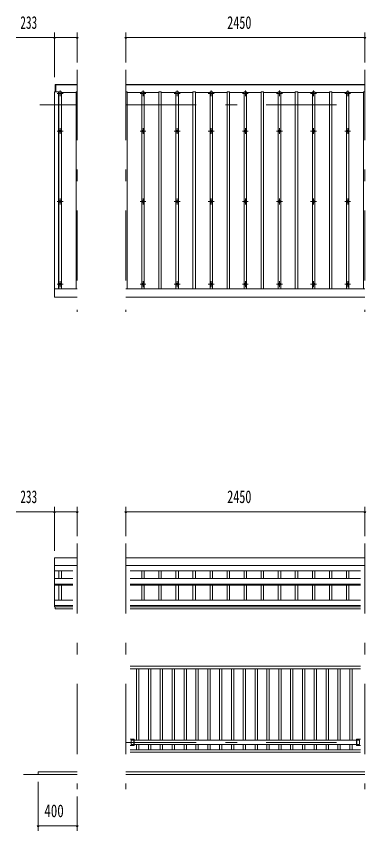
# Model space of a CAD drawing. Units: millimetres, scale not verified. Extents: x -26655 to 26659, y -10500 to 10500.
# Drawn here: x -19243 to -15658, y 1220 to 9567 of the extents above; entities that cross this region are included whole.
import ezdxf
from ezdxf.enums import TextEntityAlignment as Align

# ---------------------------------------------------------------- set-up
doc = ezdxf.new("R2010")
doc.units = ezdxf.units.MM
doc.header["$LTSCALE"] = 60
doc.linetypes.add('USER3', pattern=[24, 12, -5, 2, -5])
for name, color, linetype, lineweight in [('0-2_1-05BOLD', 7, 'Continuous', 18), ('0-3_1-25CENTER', 3, 'USER3', 18), ('0-4_1-45THIN', 4, 'Continuous', 18), ('0-5_1-55DIM', 3, 'Continuous', 18)]:
    doc.layers.add(name, color=color, linetype=linetype, lineweight=lineweight)
doc.styles.add('ＭＳ ゴシック', font='')
doc.styles.get('ＭＳ ゴシック').set_extended_font_data('MS Gothic')

msp = doc.modelspace()

# ---------------------------------------------------------------- linework, layer by layer
at = {"layer": '0-2_1-05BOLD'}
for p, q in [((-18835.84, 8790.67), (-18835.84, 8867.67)), ((-18835.84, 8862.67), (-18617.84, 8862.67)), ((-18117.84, 8867.67), (-15667.84, 8867.67)), ((-18117.84, 8862.67), (-15667.84, 8862.67)), ((-18850.84, 6687.67), (-18850.84, 8790.67)), ((-18810.84, 8790.67), (-18850.84, 8790.67)), ((-18810.84, 6773.43), (-18810.84, 8790.67)), ((-18850.84, 6773.43), (-18617.84, 6773.43)), ((-18117.84, 6773.43), (-15667.84, 6773.43)), ((-18850.84, 6687.67), (-18617.84, 6687.67)), ((-18117.84, 6687.67), (-15667.84, 6687.67)), ((-18850.84, 4014.67), (-18850.84, 3515.47)), ((-18617.84, 4014.67), (-18850.84, 4014.67)), ((-15667.84, 4014.67), (-18117.84, 4014.67)), ((-18850.84, 3937.52), (-18617.84, 3937.52)), ((-18117.84, 3937.52), (-15667.84, 3937.52)), ((-18662.39, 3882.27), (-18850.84, 3882.27)), ((-15712.39, 3882.27), (-18073.29, 3882.27)), ((-18850.84, 3802.96), (-18662.39, 3802.96)), ((-18073.29, 3802.96), (-15712.39, 3802.96)), ((-18850.84, 3745.26), (-18662.39, 3745.26)), ((-18850.84, 3737.03), (-18662.39, 3737.03)), ((-18073.29, 3745.26), (-15712.39, 3745.26)), ((-18073.29, 3737.03), (-15712.39, 3737.03)), ((-18662.39, 3582.44), (-18850.84, 3582.44)), ((-18662.39, 3527.34), (-18850.84, 3527.34)), ((-18662.39, 3515.47), (-18850.84, 3515.47)), ((-18845.84, 3515.47), (-18845.84, 3494.67)), ((-15712.39, 3582.44), (-18073.29, 3582.44)), ((-15712.39, 3527.34), (-18073.29, 3527.34)), ((-15712.39, 3515.47), (-18073.29, 3515.47)), ((-18662.39, 3494.67), (-18845.84, 3494.67)), ((-15712.39, 3494.67), (-18073.29, 3494.67)), ((-15712.39, 2904.67), (-18073.29, 2904.67)), ((-15712.39, 2879.67), (-18073.29, 2879.67)), ((-18033.29, 2157.67), (-18073.29, 2157.67)), ((-18033.29, 2091.67), (-18073.29, 2091.67)), ((-18065.34, 2146.02), (-18065.34, 2103.32)), ((-18036.49, 2146.02), (-18065.34, 2146.02)), ((-18036.49, 2103.32), (-18065.34, 2103.32)), ((-18036.49, 2157.67), (-18036.49, 2091.67)), ((-18033.29, 2157.67), (-18033.29, 2091.67)), ((-18033.29, 2146.02), (-15752.39, 2146.02)), ((-18033.29, 2103.32), (-15752.39, 2103.32)), ((-15752.39, 2157.67), (-15712.39, 2157.67)), ((-15749.19, 2157.67), (-15749.19, 2091.67)), ((-15749.19, 2103.32), (-15720.34, 2103.32)), ((-15712.39, 2049.67), (-18073.29, 2049.67)), ((-15712.39, 2024.67), (-18073.29, 2024.67)), ((-18617.84, 1794.67), (-19167.84, 1794.67)), ((-15667.84, 1824.67), (-18117.84, 1824.67)), ((-15667.84, 1794.67), (-18117.84, 1794.67))]:
    msp.add_line(p, q, dxfattribs=at)
for points in [[(-18845.84, 8790.67), (-18845.84, 8867.67), (-18617.84, 8867.67)], [(-15752.39, 2157.67), (-15752.39, 2091.67), (-15712.39, 2091.67)], [(-15749.19, 2146.02), (-15720.34, 2146.02), (-15720.34, 2103.32)], [(-18617.84, 1824.67), (-19017.84, 1824.67), (-19017.84, 1794.67)]]:
    msp.add_lwpolyline(points, dxfattribs=at)
for centre in [(-18792.84, 8390.17), (-17942.84, 8390.17), (-17592.84, 8390.17), (-17242.84, 8390.17), (-16892.84, 8390.17), (-16542.84, 8390.17), (-16192.84, 8390.17), (-15842.84, 8390.17), (-18792.84, 7668.51), (-17942.84, 7668.51), (-17592.84, 7668.51), (-17242.84, 7668.51), (-16892.84, 7668.51), (-16542.84, 7668.51), (-16192.84, 7668.51), (-15842.84, 7668.51), (-18792.84, 6820.85), (-17942.84, 6820.85), (-17592.84, 6820.85), (-17242.84, 6820.85), (-16892.84, 6820.85), (-16542.84, 6820.85), (-16192.84, 6820.85), (-15842.84, 6820.85)]:
    msp.add_circle(centre, 10, dxfattribs=at)
for centre, start, end in [((-18792.84, 8765.7), 46.39838, 133.60162), ((-18792.84, 8786.71), 226.3961, 313.6039), ((-17942.84, 8765.7), 46.39838, 133.60162), ((-17942.84, 8786.71), 226.3961, 313.6039), ((-17592.84, 8765.7), 46.39838, 133.60162), ((-17592.84, 8786.71), 226.3961, 313.6039), ((-17242.84, 8765.7), 46.39838, 133.60162), ((-17242.84, 8786.71), 226.3961, 313.6039), ((-16892.84, 8765.7), 46.39838, 133.60162), ((-16892.84, 8786.71), 226.3961, 313.6039), ((-16542.84, 8765.7), 46.39838, 133.60162), ((-16542.84, 8786.71), 226.3961, 313.6039), ((-16192.84, 8765.7), 46.39838, 133.60162), ((-16192.84, 8786.71), 226.3961, 313.6039), ((-15842.84, 8765.7), 46.39838, 133.60162), ((-15842.84, 8786.71), 226.3961, 313.6039)]:
    msp.add_arc(centre, 14.5, start, end, dxfattribs=at)
at = {"layer": '0-3_1-25CENTER'}
for p, q in [((-18617.84, 9017.67), (-18617.84, 6537.67)), ((-18117.84, 9017.67), (-18117.84, 6537.67)), ((-15667.84, 9017.67), (-15667.84, 6537.67)), ((-18822.84, 8776.2), (-18762.84, 8776.2)), ((-18792.84, 8806.2), (-18792.84, 8746.2)), ((-17972.84, 8776.2), (-17912.84, 8776.2)), ((-17942.84, 8806.2), (-17942.84, 8746.2)), ((-17622.84, 8776.2), (-17562.84, 8776.2)), ((-17592.84, 8806.2), (-17592.84, 8746.2)), ((-17272.84, 8776.2), (-17212.84, 8776.2)), ((-17242.84, 8806.2), (-17242.84, 8746.2)), ((-16922.84, 8776.2), (-16862.84, 8776.2)), ((-16892.84, 8806.2), (-16892.84, 8746.2)), ((-16572.84, 8776.2), (-16512.84, 8776.2)), ((-16542.84, 8806.2), (-16542.84, 8746.2)), ((-16222.84, 8776.2), (-16162.84, 8776.2)), ((-16192.84, 8806.2), (-16192.84, 8746.2)), ((-15872.84, 8776.2), (-15812.84, 8776.2)), ((-15842.84, 8806.2), (-15842.84, 8746.2)), ((-19000.84, 8657.67), (-18617.84, 8657.67)), ((-18117.84, 8657.67), (-15667.84, 8657.67)), ((-18822.84, 8390.17), (-18762.84, 8390.17)), ((-18792.84, 8420.17), (-18792.84, 8360.17)), ((-17972.84, 8390.17), (-17912.84, 8390.17)), ((-17942.84, 8420.17), (-17942.84, 8360.17)), ((-17622.84, 8390.17), (-17562.84, 8390.17)), ((-17592.84, 8420.17), (-17592.84, 8360.17)), ((-17272.84, 8390.17), (-17212.84, 8390.17)), ((-17242.84, 8420.17), (-17242.84, 8360.17)), ((-16922.84, 8390.17), (-16862.84, 8390.17)), ((-16892.84, 8420.17), (-16892.84, 8360.17)), ((-16572.84, 8390.17), (-16512.84, 8390.17)), ((-16542.84, 8420.17), (-16542.84, 8360.17)), ((-16222.84, 8390.17), (-16162.84, 8390.17)), ((-16192.84, 8420.17), (-16192.84, 8360.17)), ((-15872.84, 8390.17), (-15812.84, 8390.17)), ((-15842.84, 8420.17), (-15842.84, 8360.17)), ((-18792.84, 7698.51), (-18792.84, 7638.51)), ((-17942.84, 7698.51), (-17942.84, 7638.51)), ((-17592.84, 7698.51), (-17592.84, 7638.51)), ((-17242.84, 7698.51), (-17242.84, 7638.51)), ((-16892.84, 7698.51), (-16892.84, 7638.51)), ((-16542.84, 7698.51), (-16542.84, 7638.51)), ((-16192.84, 7698.51), (-16192.84, 7638.51)), ((-15842.84, 7698.51), (-15842.84, 7638.51)), ((-18822.84, 7668.51), (-18762.84, 7668.51)), ((-17972.84, 7668.51), (-17912.84, 7668.51)), ((-17622.84, 7668.51), (-17562.84, 7668.51)), ((-17272.84, 7668.51), (-17212.84, 7668.51)), ((-16922.84, 7668.51), (-16862.84, 7668.51)), ((-16572.84, 7668.51), (-16512.84, 7668.51)), ((-16222.84, 7668.51), (-16162.84, 7668.51)), ((-15872.84, 7668.51), (-15812.84, 7668.51)), ((-18792.84, 6850.85), (-18792.84, 6790.85)), ((-17942.84, 6850.85), (-17942.84, 6790.85)), ((-17592.84, 6850.85), (-17592.84, 6790.85)), ((-17242.84, 6850.85), (-17242.84, 6790.85)), ((-16892.84, 6850.85), (-16892.84, 6790.85)), ((-16542.84, 6850.85), (-16542.84, 6790.85)), ((-16192.84, 6850.85), (-16192.84, 6790.85)), ((-15842.84, 6850.85), (-15842.84, 6790.85)), ((-18822.84, 6820.85), (-18762.84, 6820.85)), ((-17972.84, 6820.85), (-17912.84, 6820.85)), ((-17622.84, 6820.85), (-17562.84, 6820.85)), ((-17272.84, 6820.85), (-17212.84, 6820.85)), ((-16922.84, 6820.85), (-16862.84, 6820.85)), ((-16572.84, 6820.85), (-16512.84, 6820.85)), ((-16222.84, 6820.85), (-16162.84, 6820.85)), ((-15872.84, 6820.85), (-15812.84, 6820.85)), ((-18617.84, 4164.67), (-18617.84, 1644.67)), ((-18117.84, 4164.67), (-18117.84, 1644.67)), ((-15667.84, 4164.67), (-15667.84, 1644.67)), ((-18117.84, 2124.67), (-15667.84, 2124.67))]:
    msp.add_line(p, q, dxfattribs=at)
at = {"layer": '0-4_1-45THIN'}
for p, q in [((-18810.84, 8784.63), (-18805.34, 8784.63)), ((-18805.34, 8790.67), (-18780.34, 8790.67)), ((-18805.34, 8790.67), (-18805.34, 6773.43)), ((-18780.34, 8790.67), (-18780.34, 6773.43)), ((-18630.34, 8784.63), (-18780.34, 8784.63)), ((-18630.34, 8790.67), (-18630.34, 6773.43)), ((-18630.34, 8790.67), (-18617.84, 8790.67)), ((-18105.34, 8784.63), (-17955.34, 8784.63)), ((-17955.34, 8790.67), (-17955.34, 6773.43)), ((-17955.34, 8790.67), (-17930.34, 8790.67)), ((-17930.34, 8790.67), (-17930.34, 6773.43)), ((-17780.34, 8784.63), (-17930.34, 8784.63)), ((-17780.34, 8790.67), (-17780.34, 6773.43)), ((-17780.34, 8790.67), (-17755.34, 8790.67)), ((-17755.34, 8790.67), (-17755.34, 6773.43)), ((-17755.34, 8784.63), (-17605.34, 8784.63)), ((-17605.34, 8790.67), (-17605.34, 6773.43)), ((-17605.34, 8790.67), (-17580.34, 8790.67)), ((-17580.34, 8790.67), (-17580.34, 6773.43)), ((-17430.34, 8784.63), (-17580.34, 8784.63)), ((-17430.34, 8790.67), (-17430.34, 6773.43)), ((-17430.34, 8790.67), (-17405.34, 8790.67)), ((-17405.34, 8790.67), (-17405.34, 6773.43)), ((-17405.34, 8784.63), (-17255.34, 8784.63)), ((-17255.34, 8790.67), (-17230.34, 8790.67)), ((-17255.34, 8790.67), (-17255.34, 6773.43)), ((-17230.34, 8790.67), (-17230.34, 6773.43)), ((-17080.34, 8784.63), (-17230.34, 8784.63)), ((-17080.34, 8790.67), (-17080.34, 6773.43)), ((-17080.34, 8790.67), (-17055.34, 8790.67)), ((-17055.34, 8790.67), (-17055.34, 6773.43)), ((-17055.34, 8784.63), (-16905.34, 8784.63)), ((-16905.34, 8790.67), (-16880.34, 8790.67)), ((-16905.34, 8790.67), (-16905.34, 6773.43)), ((-16880.34, 8790.67), (-16880.34, 6773.43)), ((-16730.34, 8784.63), (-16880.34, 8784.63)), ((-16730.34, 8790.67), (-16730.34, 6773.43)), ((-16730.34, 8790.67), (-16705.34, 8790.67)), ((-16705.34, 8790.67), (-16705.34, 6773.43)), ((-16705.34, 8784.63), (-16555.34, 8784.63)), ((-16555.34, 8790.67), (-16530.34, 8790.67)), ((-16555.34, 8790.67), (-16555.34, 6773.43)), ((-16530.34, 8790.67), (-16530.34, 6773.43)), ((-16380.34, 8784.63), (-16530.34, 8784.63)), ((-16380.34, 8790.67), (-16380.34, 6773.43)), ((-16380.34, 8790.67), (-16355.34, 8790.67)), ((-16355.34, 8790.67), (-16355.34, 6773.43)), ((-16355.34, 8784.63), (-16205.34, 8784.63)), ((-16205.34, 8790.67), (-16180.34, 8790.67)), ((-16205.34, 8790.67), (-16205.34, 6773.43)), ((-16180.34, 8790.67), (-16180.34, 6773.43)), ((-16030.34, 8784.63), (-16180.34, 8784.63)), ((-16030.34, 8790.67), (-16030.34, 6773.43)), ((-16030.34, 8790.67), (-16005.34, 8790.67)), ((-16005.34, 8790.67), (-16005.34, 6773.43)), ((-16005.34, 8784.63), (-15855.34, 8784.63)), ((-15855.34, 8790.67), (-15830.34, 8790.67)), ((-15855.34, 8790.67), (-15855.34, 6773.43)), ((-15830.34, 8790.67), (-15830.34, 6773.43)), ((-15680.34, 8784.63), (-15830.34, 8784.63)), ((-15680.34, 8790.67), (-15680.34, 6773.43)), ((-15680.34, 8790.67), (-15667.84, 8790.67)), ((-18805.34, 3882.27), (-18805.34, 3802.96)), ((-18780.34, 3882.27), (-18780.34, 3802.96)), ((-17955.34, 3882.27), (-17955.34, 3802.96)), ((-17930.34, 3882.27), (-17930.34, 3802.96)), ((-17780.34, 3882.27), (-17780.34, 3802.96)), ((-17755.34, 3882.27), (-17755.34, 3802.96)), ((-17605.34, 3882.27), (-17605.34, 3802.96)), ((-17580.34, 3882.27), (-17580.34, 3802.96)), ((-17430.34, 3882.27), (-17430.34, 3802.96)), ((-17405.34, 3882.27), (-17405.34, 3802.96)), ((-17255.34, 3882.27), (-17255.34, 3802.96)), ((-17230.34, 3882.27), (-17230.34, 3802.96)), ((-17080.34, 3882.27), (-17080.34, 3802.96)), ((-17055.34, 3882.27), (-17055.34, 3802.96)), ((-16905.34, 3882.27), (-16905.34, 3802.96)), ((-16880.34, 3882.27), (-16880.34, 3802.96)), ((-16730.34, 3882.27), (-16730.34, 3802.96)), ((-16705.34, 3882.27), (-16705.34, 3802.96)), ((-16555.34, 3882.27), (-16555.34, 3802.96)), ((-16530.33, 3882.27), (-16530.33, 3802.96)), ((-16380.34, 3882.27), (-16380.34, 3802.96)), ((-16355.33, 3882.27), (-16355.33, 3802.96)), ((-16205.34, 3882.27), (-16205.34, 3802.96)), ((-16180.33, 3882.27), (-16180.33, 3802.96)), ((-16030.34, 3882.27), (-16030.34, 3802.96)), ((-16005.33, 3882.27), (-16005.33, 3802.96)), ((-15855.34, 3882.27), (-15855.34, 3802.96)), ((-15830.33, 3882.27), (-15830.33, 3802.96)), ((-18805.34, 3737.03), (-18805.34, 3582.44)), ((-18780.34, 3737.03), (-18780.34, 3582.44)), ((-17955.34, 3737.03), (-17955.34, 3582.44)), ((-17930.34, 3737.03), (-17930.34, 3582.44)), ((-17780.34, 3737.03), (-17780.34, 3582.44)), ((-17755.34, 3737.03), (-17755.34, 3582.44)), ((-17605.34, 3737.03), (-17605.34, 3582.44)), ((-17580.34, 3737.03), (-17580.34, 3582.44)), ((-17430.34, 3737.03), (-17430.34, 3582.44)), ((-17405.34, 3737.03), (-17405.34, 3582.44)), ((-17255.34, 3737.03), (-17255.34, 3582.44)), ((-17230.34, 3737.03), (-17230.34, 3582.44)), ((-17080.34, 3737.03), (-17080.34, 3582.44)), ((-17055.34, 3737.03), (-17055.34, 3582.44)), ((-16905.34, 3737.03), (-16905.34, 3582.44)), ((-16880.34, 3737.03), (-16880.34, 3582.44)), ((-16730.34, 3737.03), (-16730.34, 3582.44)), ((-16705.34, 3737.03), (-16705.34, 3582.44)), ((-16555.34, 3737.03), (-16555.34, 3582.44)), ((-16530.33, 3737.03), (-16530.33, 3582.44)), ((-16380.34, 3737.03), (-16380.34, 3582.44)), ((-16355.33, 3737.03), (-16355.33, 3582.44)), ((-16205.34, 3737.03), (-16205.34, 3582.44)), ((-16180.33, 3737.03), (-16180.33, 3582.44)), ((-16030.34, 3737.03), (-16030.34, 3582.44)), ((-16005.33, 3737.03), (-16005.33, 3582.44)), ((-15855.34, 3737.03), (-15855.34, 3582.44)), ((-15830.33, 3737.03), (-15830.33, 3582.44)), ((-18008.34, 2879.67), (-18008.34, 2146.02)), ((-17984.34, 2879.67), (-17984.34, 2146.02)), ((-17886.84, 2879.67), (-17886.84, 2146.02)), ((-17862.84, 2879.67), (-17862.84, 2146.02)), ((-17765.34, 2879.67), (-17765.34, 2146.02)), ((-17741.34, 2879.67), (-17741.34, 2146.02)), ((-17643.84, 2879.67), (-17643.84, 2146.02)), ((-17619.84, 2879.67), (-17619.84, 2146.02)), ((-17522.34, 2879.67), (-17522.34, 2146.02)), ((-17498.34, 2879.67), (-17498.34, 2146.02)), ((-17400.84, 2879.67), (-17400.84, 2146.02)), ((-17376.84, 2879.67), (-17376.84, 2146.02)), ((-17279.34, 2879.67), (-17279.34, 2146.02)), ((-17255.34, 2879.67), (-17255.34, 2146.02)), ((-17157.84, 2879.67), (-17157.84, 2146.02)), ((-17133.84, 2879.67), (-17133.84, 2146.02)), ((-17036.34, 2879.67), (-17036.34, 2146.02)), ((-17012.34, 2879.67), (-17012.34, 2146.02)), ((-16914.84, 2879.67), (-16914.84, 2146.02)), ((-16890.84, 2879.67), (-16890.84, 2146.02)), ((-16793.34, 2879.67), (-16793.34, 2146.02)), ((-16769.34, 2879.67), (-16769.34, 2146.02)), ((-16671.84, 2879.67), (-16671.84, 2146.02)), ((-16647.84, 2879.67), (-16647.84, 2146.02)), ((-16550.34, 2879.67), (-16550.34, 2146.02)), ((-16526.34, 2879.67), (-16526.34, 2146.02)), ((-16428.84, 2879.67), (-16428.84, 2146.02)), ((-16404.84, 2879.67), (-16404.84, 2146.02)), ((-16307.34, 2879.67), (-16307.34, 2146.02)), ((-16283.34, 2879.67), (-16283.34, 2146.02)), ((-16185.84, 2879.67), (-16185.84, 2146.02)), ((-16161.84, 2879.67), (-16161.84, 2146.02)), ((-16064.34, 2879.67), (-16064.34, 2146.02)), ((-16040.34, 2879.67), (-16040.34, 2146.02)), ((-15942.84, 2879.67), (-15942.84, 2146.02)), ((-15918.84, 2879.67), (-15918.84, 2146.02)), ((-15821.34, 2879.67), (-15821.34, 2146.02)), ((-15797.34, 2879.67), (-15797.34, 2146.02)), ((-18008.34, 2103.32), (-18008.34, 2049.67)), ((-17984.34, 2103.32), (-17984.34, 2049.67)), ((-17886.84, 2103.32), (-17886.84, 2049.67)), ((-17862.84, 2103.32), (-17862.84, 2049.67)), ((-17765.34, 2103.32), (-17765.34, 2049.67)), ((-17741.34, 2103.32), (-17741.34, 2049.67)), ((-17643.84, 2103.32), (-17643.84, 2049.67)), ((-17619.84, 2103.32), (-17619.84, 2049.67)), ((-17522.34, 2103.32), (-17522.34, 2049.67)), ((-17498.34, 2103.32), (-17498.34, 2049.67)), ((-17400.84, 2103.32), (-17400.84, 2049.67)), ((-17376.84, 2103.32), (-17376.84, 2049.67)), ((-17279.34, 2103.32), (-17279.34, 2049.67)), ((-17255.34, 2103.32), (-17255.34, 2049.67)), ((-17157.84, 2103.32), (-17157.84, 2049.67)), ((-17133.84, 2103.32), (-17133.84, 2049.67)), ((-17036.34, 2103.32), (-17036.34, 2049.67)), ((-17012.34, 2103.32), (-17012.34, 2049.67)), ((-16914.84, 2103.32), (-16914.84, 2049.67)), ((-16890.84, 2103.32), (-16890.84, 2049.67)), ((-16793.34, 2103.32), (-16793.34, 2049.67)), ((-16769.34, 2103.32), (-16769.34, 2049.67)), ((-16671.84, 2103.32), (-16671.84, 2049.67)), ((-16647.84, 2103.32), (-16647.84, 2049.67)), ((-16550.34, 2103.32), (-16550.34, 2049.67)), ((-16526.34, 2103.32), (-16526.34, 2049.67)), ((-16428.84, 2103.32), (-16428.84, 2049.67)), ((-16404.84, 2103.32), (-16404.84, 2049.67)), ((-16307.34, 2103.32), (-16307.34, 2049.67)), ((-16283.34, 2103.32), (-16283.34, 2049.67)), ((-16185.84, 2103.32), (-16185.84, 2049.67)), ((-16161.84, 2103.32), (-16161.84, 2049.67)), ((-16064.34, 2103.32), (-16064.34, 2049.67)), ((-16040.34, 2103.32), (-16040.34, 2049.67)), ((-15942.84, 2103.32), (-15942.84, 2049.67)), ((-15918.84, 2103.32), (-15918.84, 2049.67)), ((-15821.34, 2103.32), (-15821.34, 2049.67)), ((-15797.34, 2103.32), (-15797.34, 2049.67))]:
    msp.add_line(p, q, dxfattribs=at)
msp.add_lwpolyline([(-18117.84, 8790.67), (-18105.34, 8790.67), (-18105.34, 6773.43)], dxfattribs=at)
at = {"layer": '0-5_1-55DIM'}
for p, q in [((-19243.34, 9348.67), (-18617.84, 9348.67)), ((-18840.84, 9348.67), (-18860.84, 9348.67)), ((-18850.84, 8942.68), (-18850.84, 9398.67)), ((-18607.84, 9348.67), (-18627.84, 9348.67)), ((-18617.84, 9092.68), (-18617.84, 9398.67)), ((-18107.84, 9348.67), (-18127.84, 9348.67)), ((-18117.84, 9092.68), (-18117.84, 9398.67)), ((-18117.84, 9348.67), (-15667.84, 9348.67)), ((-15657.84, 9348.67), (-15677.84, 9348.67)), ((-15667.84, 9092.68), (-15667.84, 9398.67)), ((-18850.84, 4089.67), (-18850.84, 4538.67)), ((-18617.84, 4239.67), (-18617.84, 4538.67)), ((-18117.84, 4239.67), (-18117.84, 4538.67)), ((-15667.84, 4239.67), (-15667.84, 4538.67)), ((-19243.34, 4488.67), (-18617.84, 4488.67)), ((-18840.84, 4488.67), (-18860.84, 4488.67)), ((-18607.84, 4488.67), (-18627.84, 4488.67)), ((-18107.84, 4488.67), (-18127.84, 4488.67)), ((-18117.84, 4488.67), (-15667.84, 4488.67)), ((-15657.84, 4488.67), (-15677.84, 4488.67)), ((-19017.84, 1719.67), (-19017.84, 1219.67)), ((-18617.84, 1569.67), (-18617.84, 1219.67)), ((-19007.84, 1269.67), (-19027.84, 1269.67)), ((-19017.84, 1269.67), (-18617.84, 1269.67)), ((-18607.84, 1269.67), (-18627.84, 1269.67))]:
    msp.add_line(p, q, dxfattribs=at)
for centre in [(-18850.84, 9348.67), (-18617.84, 9348.67), (-18117.84, 9348.67), (-15667.84, 9348.67), (-18850.84, 4488.67), (-18617.84, 4488.67), (-18117.84, 4488.67), (-15667.84, 4488.67), (-19017.84, 1269.67), (-18617.84, 1269.67)]:
    msp.add_arc(centre, 10, 180, 0, dxfattribs=at)

# ---------------------------------------------------------------- texts
at = {"layer": '0-5_1-55DIM', "color": 7, "style": 'ＭＳ ゴシック'}
for s, width, p in [('233', 0.65, (-19201.51, 9398.67)), ('2450', 0.7, (-17078.85, 9398.67)), ('233', 0.65, (-19201.51, 4538.67)), ('2450', 0.7, (-17078.85, 4538.67)), ('400', 0.75, (-18955.46, 1319.67))]:
    msp.add_text(s, height=130.2, dxfattribs=dict(at, width=width)).set_placement(p, align=Align.BOTTOM_LEFT)

doc.saveas('drawing.dxf')
